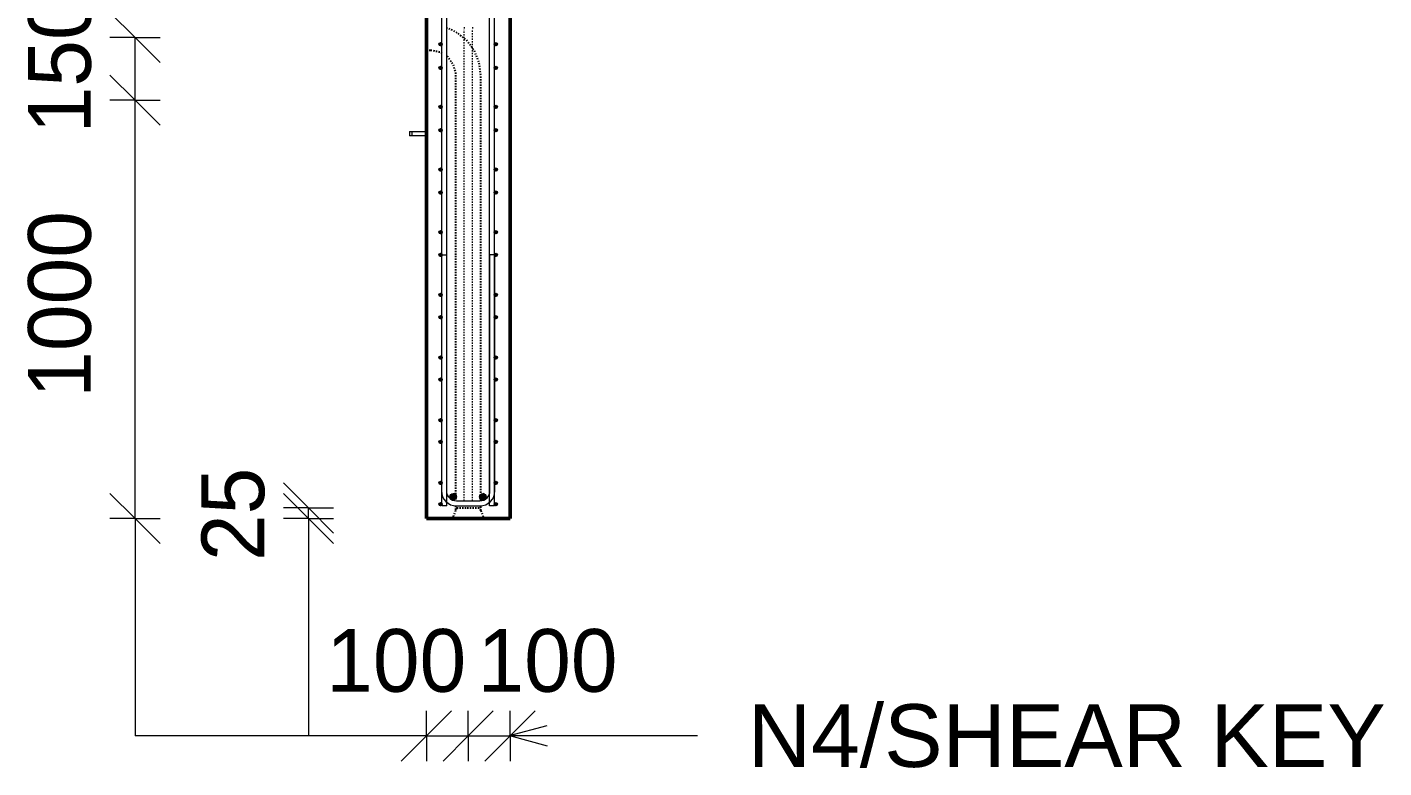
# Model space of a CAD drawing. Header units: millimetres. Extents: x -3132 to 16275, y -2723 to 21287.
# Drawn here: x 8628 to 11872, y -1991 to -220 of the extents above; entities that cross this region are included whole.
import ezdxf

# ---------------------------------------------------------------- set-up
doc = ezdxf.new("R2010")
doc.units = ezdxf.units.MM
doc.linetypes.add('Dash', pattern=[6.36, 3.18, -3.18])
for name, color, linetype, lineweight in [('A-ANNO-DIMS', 211, 'Continuous', 9), ('A-ANNO-DIMS-60', 211, 'Continuous', 9), ('A-DETL-MBND', 5, 'Continuous', 18), ('A-DETL-THIN', 151, 'Continuous', 18), ('A-GENM', 13, 'Continuous', 18), ('A-WALL', 113, 'Continuous', 25), ('A-WALL-HDLN', 110, 'Dash', 25), ('G-ANNO-TEXT', 231, 'Continuous', 9), ('S-RBAR', 171, 'Continuous', 18)]:
    doc.layers.add(name, color=color, linetype=linetype, lineweight=lineweight)
doc.styles.add('Arial_1', font='arial.ttf', dxfattribs={"height": 150})
doc.styles.add('Nirmala UI Semilight', font='NirmalaS.ttf', dxfattribs={"height": 150})
doc.dimstyles.new('Arrow_Filled_-_2_5_NI_UI', dxfattribs={"dimscale": 304.8, "dimtxt": 157.104592, "dimasz": 0.393701, "dimexe": 0.19685, "dimexo": 0.0625, "dimgap": 0.19685, "dimtad": 1, "dimdec": 0, "dimzin": 0, "dimdsep": 46, "dimtxsty": 'Nirmala UI Semilight', "dimblk1": 'OBLIQUE', "dimblk2": 'OBLIQUE', "dimsah": 1, "dimcen": 0.09, "dimazin": 0, "dimtfac": 1, "dimtdec": 4, "dimtix": 1, "dimtmove": 0, "dimatfit": 3, "dimfxl": 0.19685, "dimfxlon": 1, "dimtvp": 1, "dimtolj": 1, "dimtzin": 0, "dimarcsym": 2})
doc.dimstyles.new('Arrow_Filled_-_2_5_NI_UI_2', dxfattribs={"dimscale": 304.8, "dimtxt": 157.104592, "dimasz": 0.393701, "dimexe": 0.19685, "dimexo": 0.0625, "dimgap": 0.19685, "dimtad": 1, "dimdec": 0, "dimzin": 0, "dimdsep": 46, "dimtxsty": 'Nirmala UI Semilight', "dimblk1": 'OBLIQUE', "dimblk2": 'OBLIQUE', "dimsah": 1, "dimcen": 0.09, "dimazin": 0, "dimtfac": 1, "dimtdec": 4, "dimtix": 1, "dimtmove": 2, "dimatfit": 3, "dimfxl": 0.19685, "dimfxlon": 1, "dimtvp": 1, "dimtolj": 1, "dimtzin": 0, "dimarcsym": 2})

# ---------------------------------------------------------------- blocks, each defined once
blk = doc.blocks.new('RR spread anchor face based - RR-SA-2_5-150-1726819-Elevation Right')
at = {"layer": 'A-GENM'}
for p, q in [((20224.6, 6510), (20229.6, 6510)), ((20224.6, 6510), (20224.6, 6500)), ((20229.6, 6500), (20224.6, 6500)), ((20229.6, 6510), (20264.6, 6510)), ((20229.6, 6510), (20229.6, 6500)), ((20264.6, 6500), (20229.6, 6500))]:
    blk.add_line(p, q, dxfattribs=at)
blk = doc.blocks.new('DIMBLOCK96-Elevation Right')
at = {"layer": 'A-ANNO-DIMS-60'}
for p, q in [((8886.2, -395), (8826.2, -335)), ((8886.2, -395), (8826.2, -395)), ((8886.2, -1395), (8886.2, -395)), ((8886.2, -395), (8946.2, -455)), ((8886.2, -395), (8946.2, -395)), ((8886.2, -1395), (8826.2, -1335)), ((8886.2, -1395), (8826.2, -1395)), ((8886.2, -1395), (8946.2, -1455)), ((8886.2, -1395), (8946.2, -1395))]:
    blk.add_line(p, q, dxfattribs=at)
at = {"layer": 'A-ANNO-DIMS-60', "color": 0, "insert": (8630.5, -1106.4), "char_height": 150, "width": 507.305, "attachment_point": 1, "rotation": 90, "line_spacing_factor": 1.142579, "style": 'Nirmala UI Semilight'}
blk.add_mtext('1000', dxfattribs=at)
blk = doc.blocks.new('_Oblique')
at = {"color": 0, "linetype": 'ByBlock', "lineweight": -2}
blk.add_line((-0.5, -0.5), (0.5, 0.5), dxfattribs=at)
blk = doc.blocks.new('DIMBLOCK97-Elevation Right')
at = {"layer": 'A-ANNO-DIMS-60'}
for p, q in [((8886.2, -245), (8826.2, -185)), ((8886.2, -245), (8826.2, -245)), ((8886.2, -395), (8886.2, -245)), ((8886.2, -245), (8946.2, -305)), ((8886.2, -245), (8946.2, -245)), ((8886.2, -395), (8826.2, -335)), ((8886.2, -395), (8826.2, -395)), ((8886.2, -395), (8946.2, -455)), ((8886.2, -395), (8946.2, -395))]:
    blk.add_line(p, q, dxfattribs=at)
at = {"layer": 'A-ANNO-DIMS-60', "color": 0, "insert": (8630.5, -474.2), "char_height": 150, "width": 370.196, "attachment_point": 1, "rotation": 90, "line_spacing_factor": 1.142579, "style": 'Nirmala UI Semilight'}
blk.add_mtext('150', dxfattribs=at)
blk = doc.blocks.new('DIMBLOCK98-Elevation Right')
at = {"layer": 'A-ANNO-DIMS-60'}
for p, q in [((9300.8, -1370), (9240.8, -1310)), ((9300.8, -1395), (9240.8, -1335)), ((9300.8, -1370), (9240.8, -1370)), ((9300.8, -1395), (9300.8, -1370)), ((9300.8, -1370), (9360.8, -1430)), ((9300.8, -1370), (9360.8, -1370)), ((9300.8, -1395), (9240.8, -1395)), ((9300.8, -1395), (9360.8, -1455)), ((9300.8, -1395), (9360.8, -1395))]:
    blk.add_line(p, q, dxfattribs=at)
at = {"layer": 'A-ANNO-DIMS-60', "color": 0, "insert": (9045.1, -1496.8), "char_height": 150, "width": 274.219, "attachment_point": 1, "rotation": 90, "line_spacing_factor": 1.142579, "style": 'Nirmala UI Semilight'}
blk.add_mtext('25', dxfattribs=at)
blk = doc.blocks.new('DIMBLOCK113-Elevation Right')
at = {"layer": 'A-ANNO-DIMS-60'}
for p, q in [((9582.7, -1915.2), (9642.7, -1855.2)), ((9582.7, -1915.2), (9582.7, -1855.2)), ((9682.7, -1915.2), (9742.7, -1855.2)), ((9682.7, -1915.2), (9682.7, -1855.2)), ((9582.7, -1915.2), (9522.7, -1975.2)), ((9582.7, -1915.2), (9682.7, -1915.2)), ((9582.7, -1915.2), (9582.7, -1975.2)), ((9682.7, -1915.2), (9622.7, -1975.2)), ((9682.7, -1915.2), (9682.7, -1975.2))]:
    blk.add_line(p, q, dxfattribs=at)
at = {"layer": 'A-ANNO-DIMS-60', "color": 0, "insert": (9343.3, -1659.5), "char_height": 150, "width": 370.196, "attachment_point": 1, "line_spacing_factor": 1.142579, "style": 'Nirmala UI Semilight'}
blk.add_mtext('100', dxfattribs=at)
blk = doc.blocks.new('DIMBLOCK114-Elevation Right')
at = {"layer": 'A-ANNO-DIMS-60'}
for p, q in [((9682.7, -1915.2), (9742.7, -1855.2)), ((9682.7, -1915.2), (9682.7, -1855.2)), ((9782.7, -1915.2), (9842.7, -1855.2)), ((9782.7, -1915.2), (9782.7, -1855.2)), ((9682.7, -1915.2), (9622.7, -1975.2)), ((9682.7, -1915.2), (9782.7, -1915.2)), ((9682.7, -1915.2), (9682.7, -1975.2)), ((9782.7, -1915.2), (9722.7, -1975.2)), ((9782.7, -1915.2), (9782.7, -1975.2))]:
    blk.add_line(p, q, dxfattribs=at)
at = {"layer": 'A-ANNO-DIMS-60', "color": 0, "insert": (9705, -1659.5), "char_height": 150, "width": 370.196, "attachment_point": 1, "line_spacing_factor": 1.142579, "style": 'Nirmala UI Semilight'}
blk.add_mtext('100', dxfattribs=at)

msp = doc.modelspace()

# ---------------------------------------------------------------- hatches: boundary and pattern name
at = {"layer": 'S-RBAR'}
for points in [[(9616.7, -265.2), (9620.7, -261.2), (9616.7, -257.2), (9612.7, -261.2)], [(9616.7, -265.2), (9620.7, -261.2), (9616.7, -257.2), (9612.7, -261.2)], [(9748.7, -265.2), (9752.7, -261.2), (9748.7, -257.2), (9744.7, -261.2)], [(9748.7, -265.2), (9752.7, -261.2), (9748.7, -257.2), (9744.7, -261.2)], [(9616.7, -321.9), (9620.7, -317.9), (9616.7, -313.9), (9612.7, -317.9)], [(9748.7, -321.9), (9752.7, -317.9), (9748.7, -313.9), (9744.7, -317.9)], [(9616.7, -415), (9620.7, -411), (9616.7, -407), (9612.7, -411)], [(9616.7, -415), (9620.7, -411), (9616.7, -407), (9612.7, -411)], [(9748.7, -415), (9752.7, -411), (9748.7, -407), (9744.7, -411)], [(9748.7, -415), (9752.7, -411), (9748.7, -407), (9744.7, -411)], [(9616.7, -470.9), (9620.7, -466.9), (9616.7, -462.9), (9612.7, -466.9)], [(9748.7, -470.9), (9752.7, -466.9), (9748.7, -462.9), (9744.7, -466.9)], [(9616.7, -564.9), (9620.7, -560.9), (9616.7, -556.9), (9612.7, -560.9)], [(9616.7, -564.9), (9620.7, -560.9), (9616.7, -556.9), (9612.7, -560.9)], [(9748.7, -564.9), (9752.7, -560.9), (9748.7, -556.9), (9744.7, -560.9)], [(9748.7, -564.9), (9752.7, -560.9), (9748.7, -556.9), (9744.7, -560.9)], [(9616.7, -619.9), (9620.7, -615.9), (9616.7, -611.9), (9612.7, -615.9)], [(9748.7, -619.9), (9752.7, -615.9), (9748.7, -611.9), (9744.7, -615.9)], [(9616.7, -714.7), (9620.7, -710.7), (9616.7, -706.7), (9612.7, -710.7)], [(9616.7, -714.7), (9620.7, -710.7), (9616.7, -706.7), (9612.7, -710.7)], [(9748.7, -714.7), (9752.7, -710.7), (9748.7, -706.7), (9744.7, -710.7)], [(9748.7, -714.7), (9752.7, -710.7), (9748.7, -706.7), (9744.7, -710.7)], [(9616.7, -768.9), (9620.7, -764.9), (9616.7, -760.9), (9612.7, -764.9)], [(9748.7, -768.9), (9752.7, -764.9), (9748.7, -760.9), (9744.7, -764.9)], [(9616.7, -864.5), (9620.7, -860.5), (9616.7, -856.5), (9612.7, -860.5)], [(9616.7, -864.5), (9620.7, -860.5), (9616.7, -856.5), (9612.7, -860.5)], [(9748.7, -864.5), (9752.7, -860.5), (9748.7, -856.5), (9744.7, -860.5)], [(9748.7, -864.5), (9752.7, -860.5), (9748.7, -856.5), (9744.7, -860.5)], [(9616.7, -917.9), (9620.7, -913.9), (9616.7, -909.9), (9612.7, -913.9)], [(9748.7, -917.9), (9752.7, -913.9), (9748.7, -909.9), (9744.7, -913.9)], [(9616.7, -1014.3), (9620.7, -1010.3), (9616.7, -1006.3), (9612.7, -1010.3)], [(9616.7, -1014.3), (9620.7, -1010.3), (9616.7, -1006.3), (9612.7, -1010.3)], [(9748.7, -1014.3), (9752.7, -1010.3), (9748.7, -1006.3), (9744.7, -1010.3)], [(9748.7, -1014.3), (9752.7, -1010.3), (9748.7, -1006.3), (9744.7, -1010.3)], [(9616.7, -1067), (9620.7, -1063), (9616.7, -1059), (9612.7, -1063)], [(9748.7, -1067), (9752.7, -1063), (9748.7, -1059), (9744.7, -1063)], [(9616.7, -1164.2), (9620.7, -1160.2), (9616.7, -1156.2), (9612.7, -1160.2)], [(9616.7, -1164.2), (9620.7, -1160.2), (9616.7, -1156.2), (9612.7, -1160.2)], [(9748.7, -1164.2), (9752.7, -1160.2), (9748.7, -1156.2), (9744.7, -1160.2)], [(9748.7, -1164.2), (9752.7, -1160.2), (9748.7, -1156.2), (9744.7, -1160.2)], [(9616.7, -1216), (9620.7, -1212), (9616.7, -1208), (9612.7, -1212)], [(9748.7, -1216), (9752.7, -1212), (9748.7, -1208), (9744.7, -1212)], [(9616.7, -1314), (9620.7, -1310), (9616.7, -1306), (9612.7, -1310)], [(9616.7, -1314), (9620.7, -1310), (9616.7, -1306), (9612.7, -1310)], [(9748.7, -1314), (9752.7, -1310), (9748.7, -1306), (9744.7, -1310)], [(9748.7, -1314), (9752.7, -1310), (9748.7, -1306), (9744.7, -1310)], [(9616.7, -1365), (9620.7, -1361), (9616.7, -1357), (9612.7, -1361)], [(9649.1, -1350.9), (9654.6, -1343.2), (9649.1, -1335.6), (9640.2, -1338.5), (9640.2, -1348), (9646.8, -1350.1)], [(9719.9, -1350.9), (9725.5, -1343.2), (9719.9, -1335.6), (9711, -1338.5), (9711, -1348)], [(9748.7, -1365), (9752.7, -1361), (9748.7, -1357), (9744.7, -1361)]]:
    msp.add_hatch(color=256, dxfattribs=at).paths.add_polyline_path(points)
h = msp.add_hatch(color=256, dxfattribs=at)
edge = h.paths.add_edge_path()
edge.add_arc((9616.7, -261.2), 4, 0, 360)
h = msp.add_hatch(color=256, dxfattribs=at)
edge = h.paths.add_edge_path()
edge.add_arc((9616.7, -261.2), 4, 0, 360)
h = msp.add_hatch(color=256, dxfattribs=at)
edge = h.paths.add_edge_path()
edge.add_arc((9748.7, -261.2), 4, 0, 360)
h = msp.add_hatch(color=256, dxfattribs=at)
edge = h.paths.add_edge_path()
edge.add_arc((9748.7, -261.2), 4, 0, 360)
h = msp.add_hatch(color=256, dxfattribs=at)
edge = h.paths.add_edge_path()
edge.add_arc((9616.7, -317.9), 4, 0, 360)
h = msp.add_hatch(color=256, dxfattribs=at)
edge = h.paths.add_edge_path()
edge.add_arc((9748.7, -317.9), 4, 0, 360)
h = msp.add_hatch(color=256, dxfattribs=at)
edge = h.paths.add_edge_path()
edge.add_arc((9616.7, -411), 4, 0, 360)
h = msp.add_hatch(color=256, dxfattribs=at)
edge = h.paths.add_edge_path()
edge.add_arc((9616.7, -411), 4, 0, 360)
h = msp.add_hatch(color=256, dxfattribs=at)
edge = h.paths.add_edge_path()
edge.add_arc((9748.7, -411), 4, 0, 360)
h = msp.add_hatch(color=256, dxfattribs=at)
edge = h.paths.add_edge_path()
edge.add_arc((9748.7, -411), 4, 0, 360)
h = msp.add_hatch(color=256, dxfattribs=at)
edge = h.paths.add_edge_path()
edge.add_arc((9616.7, -466.9), 4, 0, 360)
h = msp.add_hatch(color=256, dxfattribs=at)
edge = h.paths.add_edge_path()
edge.add_arc((9748.7, -466.9), 4, 0, 360)
h = msp.add_hatch(color=256, dxfattribs=at)
edge = h.paths.add_edge_path()
edge.add_arc((9616.7, -560.9), 4, 0, 360)
h = msp.add_hatch(color=256, dxfattribs=at)
edge = h.paths.add_edge_path()
edge.add_arc((9616.7, -560.9), 4, 0, 360)
h = msp.add_hatch(color=256, dxfattribs=at)
edge = h.paths.add_edge_path()
edge.add_arc((9748.7, -560.9), 4, 0, 360)
h = msp.add_hatch(color=256, dxfattribs=at)
edge = h.paths.add_edge_path()
edge.add_arc((9748.7, -560.9), 4, 0, 360)
h = msp.add_hatch(color=256, dxfattribs=at)
edge = h.paths.add_edge_path()
edge.add_arc((9616.7, -615.9), 4, 0, 360)
h = msp.add_hatch(color=256, dxfattribs=at)
edge = h.paths.add_edge_path()
edge.add_arc((9748.7, -615.9), 4, 0, 360)
h = msp.add_hatch(color=256, dxfattribs=at)
edge = h.paths.add_edge_path()
edge.add_arc((9616.7, -710.7), 4, 0, 360)
h = msp.add_hatch(color=256, dxfattribs=at)
edge = h.paths.add_edge_path()
edge.add_arc((9616.7, -710.7), 4, 0, 360)
h = msp.add_hatch(color=256, dxfattribs=at)
edge = h.paths.add_edge_path()
edge.add_arc((9748.7, -710.7), 4, 0, 360)
h = msp.add_hatch(color=256, dxfattribs=at)
edge = h.paths.add_edge_path()
edge.add_arc((9748.7, -710.7), 4, 0, 360)
h = msp.add_hatch(color=256, dxfattribs=at)
edge = h.paths.add_edge_path()
edge.add_arc((9616.7, -764.9), 4, 0, 360)
h = msp.add_hatch(color=256, dxfattribs=at)
edge = h.paths.add_edge_path()
edge.add_arc((9748.7, -764.9), 4, 0, 360)
h = msp.add_hatch(color=256, dxfattribs=at)
edge = h.paths.add_edge_path()
edge.add_arc((9616.7, -860.5), 4, 0, 360)
h = msp.add_hatch(color=256, dxfattribs=at)
edge = h.paths.add_edge_path()
edge.add_arc((9616.7, -860.5), 4, 0, 360)
h = msp.add_hatch(color=256, dxfattribs=at)
edge = h.paths.add_edge_path()
edge.add_arc((9748.7, -860.5), 4, 0, 360)
h = msp.add_hatch(color=256, dxfattribs=at)
edge = h.paths.add_edge_path()
edge.add_arc((9748.7, -860.5), 4, 0, 360)
h = msp.add_hatch(color=256, dxfattribs=at)
edge = h.paths.add_edge_path()
edge.add_arc((9616.7, -913.9), 4, 0, 360)
h = msp.add_hatch(color=256, dxfattribs=at)
edge = h.paths.add_edge_path()
edge.add_arc((9748.7, -913.9), 4, 0, 360)
h = msp.add_hatch(color=256, dxfattribs=at)
edge = h.paths.add_edge_path()
edge.add_arc((9616.7, -1010.3), 4, 0, 360)
h = msp.add_hatch(color=256, dxfattribs=at)
edge = h.paths.add_edge_path()
edge.add_arc((9616.7, -1010.3), 4, 0, 360)
h = msp.add_hatch(color=256, dxfattribs=at)
edge = h.paths.add_edge_path()
edge.add_arc((9748.7, -1010.3), 4, 0, 360)
h = msp.add_hatch(color=256, dxfattribs=at)
edge = h.paths.add_edge_path()
edge.add_arc((9748.7, -1010.3), 4, 0, 360)
h = msp.add_hatch(color=256, dxfattribs=at)
edge = h.paths.add_edge_path()
edge.add_arc((9616.7, -1063), 4, 0, 360)
h = msp.add_hatch(color=256, dxfattribs=at)
edge = h.paths.add_edge_path()
edge.add_arc((9748.7, -1063), 4, 0, 360)
h = msp.add_hatch(color=256, dxfattribs=at)
edge = h.paths.add_edge_path()
edge.add_arc((9616.7, -1160.2), 4, 0, 360)
h = msp.add_hatch(color=256, dxfattribs=at)
edge = h.paths.add_edge_path()
edge.add_arc((9616.7, -1160.2), 4, 0, 360)
h = msp.add_hatch(color=256, dxfattribs=at)
edge = h.paths.add_edge_path()
edge.add_arc((9748.7, -1160.2), 4, 0, 360)
h = msp.add_hatch(color=256, dxfattribs=at)
edge = h.paths.add_edge_path()
edge.add_arc((9748.7, -1160.2), 4, 0, 360)
h = msp.add_hatch(color=256, dxfattribs=at)
edge = h.paths.add_edge_path()
edge.add_arc((9616.7, -1212), 4, 0, 360)
h = msp.add_hatch(color=256, dxfattribs=at)
edge = h.paths.add_edge_path()
edge.add_arc((9748.7, -1212), 4, 0, 360)
h = msp.add_hatch(color=256, dxfattribs=at)
edge = h.paths.add_edge_path()
edge.add_arc((9616.7, -1310), 4, 0, 360)
h = msp.add_hatch(color=256, dxfattribs=at)
edge = h.paths.add_edge_path()
edge.add_arc((9616.7, -1310), 4, 0, 360)
h = msp.add_hatch(color=256, dxfattribs=at)
edge = h.paths.add_edge_path()
edge.add_arc((9748.7, -1310), 4, 0, 360)
h = msp.add_hatch(color=256, dxfattribs=at)
edge = h.paths.add_edge_path()
edge.add_arc((9748.7, -1310), 4, 0, 360)
h = msp.add_hatch(color=256, dxfattribs=at)
edge = h.paths.add_edge_path()
edge.add_arc((9616.7, -1361), 4, 0, 360)
h = msp.add_hatch(color=256, dxfattribs=at)
edge = h.paths.add_edge_path()
edge.add_arc((9646.6, -1343.2), 8, 0, 360)
h = msp.add_hatch(color=256, dxfattribs=at)
edge = h.paths.add_edge_path()
edge.add_arc((9717.5, -1343.2), 8, 0, 360)
h = msp.add_hatch(color=256, dxfattribs=at)
edge = h.paths.add_edge_path()
edge.add_arc((9748.7, -1361), 4, 0, 360)

# ---------------------------------------------------------------- linework, layer by layer
at = {"layer": 'A-DETL-MBND'}
msp.add_line((9672.7, -1365), (9682.7, -1365), dxfattribs=at)
at = {"layer": 'A-DETL-THIN'}
for p, q in [((8886.2, -1395), (8886.2, -1915.2)), ((9300.8, -1395), (9300.8, -1915.2)), ((9582.7, -1915.2), (8886.2, -1915.2))]:
    msp.add_line(p, q, dxfattribs=at)
at = {"layer": 'A-WALL', "lineweight": 50}
for p, q in [((9582.7, 7085), (9582.7, -1395)), ((9782.7, -1395), (9782.7, 539.8)), ((9582.7, -1395), (9782.7, -1395))]:
    msp.add_line(p, q, dxfattribs=at)
at = {"layer": 'A-WALL-HDLN'}
for p, q in [((9582.7, -275), (9592.7, -275)), ((9652.7, -335), (9652.7, -1352.7)), ((9712.7, -1352.7), (9712.7, -335)), ((9652.7, -1376.3), (9645.2, -1395)), ((9652.7, -1364.7), (9652.7, -1376.3)), ((9655.2, -1370), (9710.2, -1370)), ((9712.7, -1376.3), (9712.7, -1364.7)), ((9712.7, -1376.3), (9720.2, -1395))]:
    msp.add_line(p, q, dxfattribs=at)
at = {"layer": 'A-WALL-HDLN', "flags": 128}
for points in [[(9712.7, -335), (9708.6, -303.9), (9696.5, -274.9), (9677.4, -250), (9652.4, -230.9), (9631.8, -222.4)], [(9592.7, -275), (9614.4, -279.1), (9619.8, -282.4)], [(9631.8, -289.9), (9633.2, -290.8), (9646.5, -308.5), (9652.4, -329.8), (9652.7, -335)], [(9655.2, -1370), (9654.1, -1372.7), (9653.3, -1374.7), (9652.8, -1375.9), (9652.7, -1376.2)], [(9712.7, -1376.2), (9712.5, -1375.9), (9712, -1374.7), (9711.3, -1372.7), (9710.2, -1370)]]:
    msp.add_lwpolyline(points, dxfattribs=at)
at = {"layer": 'G-ANNO-TEXT', "color": 7}
for q in [(9871.3, -1890.2), (9871.3, -1938.4), (10231, -1914.3)]:
    msp.add_line((9781.3, -1914.3), q, dxfattribs=at)
at = {"layer": 'S-RBAR'}
for p, q in [((9619.8, -1365), (9619.8, 7435)), ((9631.8, -1365), (9631.8, 7435)), ((9733.6, -1365), (9733.6, 7435)), ((9745.6, -1365), (9745.6, 7435)), ((9616.7, -257.2), (9612.7, -261.2)), ((9616.7, -257.2), (9612.7, -261.2)), ((9620.7, -261.2), (9616.7, -257.2)), ((9620.7, -261.2), (9616.7, -257.2)), ((9748.7, -257.2), (9744.7, -261.2)), ((9748.7, -257.2), (9744.7, -261.2)), ((9752.7, -261.2), (9748.7, -257.2)), ((9752.7, -261.2), (9748.7, -257.2)), ((9612.7, -261.2), (9616.7, -265.2)), ((9612.7, -261.2), (9616.7, -265.2)), ((9616.7, -265.2), (9620.7, -261.2)), ((9616.7, -265.2), (9620.7, -261.2)), ((9744.7, -261.2), (9748.7, -265.2)), ((9744.7, -261.2), (9748.7, -265.2)), ((9748.7, -265.2), (9752.7, -261.2)), ((9748.7, -265.2), (9752.7, -261.2)), ((9616.7, -313.9), (9612.7, -317.9)), ((9612.7, -317.9), (9616.7, -321.9)), ((9620.7, -317.9), (9616.7, -313.9)), ((9616.7, -321.9), (9620.7, -317.9)), ((9748.7, -313.9), (9744.7, -317.9)), ((9744.7, -317.9), (9748.7, -321.9)), ((9752.7, -317.9), (9748.7, -313.9)), ((9748.7, -321.9), (9752.7, -317.9)), ((9616.7, -407), (9612.7, -411)), ((9616.7, -407), (9612.7, -411)), ((9612.7, -411), (9616.7, -415)), ((9612.7, -411), (9616.7, -415)), ((9620.7, -411), (9616.7, -407)), ((9620.7, -411), (9616.7, -407)), ((9616.7, -415), (9620.7, -411)), ((9616.7, -415), (9620.7, -411)), ((9748.7, -407), (9744.7, -411)), ((9748.7, -407), (9744.7, -411)), ((9744.7, -411), (9748.7, -415)), ((9744.7, -411), (9748.7, -415)), ((9752.7, -411), (9748.7, -407)), ((9752.7, -411), (9748.7, -407)), ((9748.7, -415), (9752.7, -411)), ((9748.7, -415), (9752.7, -411)), ((9616.7, -462.9), (9612.7, -466.9)), ((9612.7, -466.9), (9616.7, -470.9)), ((9620.7, -466.9), (9616.7, -462.9)), ((9616.7, -470.9), (9620.7, -466.9)), ((9748.7, -462.9), (9744.7, -466.9)), ((9744.7, -466.9), (9748.7, -470.9)), ((9752.7, -466.9), (9748.7, -462.9)), ((9748.7, -470.9), (9752.7, -466.9)), ((9616.7, -556.9), (9612.7, -560.9)), ((9616.7, -556.9), (9612.7, -560.9)), ((9612.7, -560.9), (9616.7, -564.9)), ((9612.7, -560.9), (9616.7, -564.9)), ((9620.7, -560.9), (9616.7, -556.9)), ((9620.7, -560.9), (9616.7, -556.9)), ((9616.7, -564.9), (9620.7, -560.9)), ((9616.7, -564.9), (9620.7, -560.9)), ((9748.7, -556.9), (9744.7, -560.9)), ((9748.7, -556.9), (9744.7, -560.9)), ((9744.7, -560.9), (9748.7, -564.9)), ((9744.7, -560.9), (9748.7, -564.9)), ((9752.7, -560.9), (9748.7, -556.9)), ((9752.7, -560.9), (9748.7, -556.9)), ((9748.7, -564.9), (9752.7, -560.9)), ((9748.7, -564.9), (9752.7, -560.9)), ((9616.7, -611.9), (9612.7, -615.9)), ((9612.7, -615.9), (9616.7, -619.9)), ((9620.7, -615.9), (9616.7, -611.9)), ((9616.7, -619.9), (9620.7, -615.9)), ((9748.7, -611.9), (9744.7, -615.9)), ((9744.7, -615.9), (9748.7, -619.9)), ((9752.7, -615.9), (9748.7, -611.9)), ((9748.7, -619.9), (9752.7, -615.9)), ((9616.7, -706.7), (9612.7, -710.7)), ((9616.7, -706.7), (9612.7, -710.7)), ((9612.7, -710.7), (9616.7, -714.7)), ((9612.7, -710.7), (9616.7, -714.7)), ((9620.7, -710.7), (9616.7, -706.7)), ((9620.7, -710.7), (9616.7, -706.7)), ((9616.7, -714.7), (9620.7, -710.7)), ((9616.7, -714.7), (9620.7, -710.7)), ((9748.7, -706.7), (9744.7, -710.7)), ((9748.7, -706.7), (9744.7, -710.7)), ((9744.7, -710.7), (9748.7, -714.7)), ((9744.7, -710.7), (9748.7, -714.7)), ((9752.7, -710.7), (9748.7, -706.7)), ((9752.7, -710.7), (9748.7, -706.7)), ((9748.7, -714.7), (9752.7, -710.7)), ((9748.7, -714.7), (9752.7, -710.7)), ((9616.7, -760.9), (9612.7, -764.9)), ((9612.7, -764.9), (9616.7, -768.9)), ((9620.7, -764.9), (9616.7, -760.9)), ((9616.7, -768.9), (9620.7, -764.9)), ((9618.7, -765), (9618.7, -1329)), ((9618.7, -765), (9630.7, -765)), ((9630.7, -765), (9630.7, -1329)), ((9746.7, -765), (9734.7, -765)), ((9734.7, -1329), (9734.7, -765)), ((9748.7, -760.9), (9744.7, -764.9)), ((9744.7, -764.9), (9748.7, -768.9)), ((9746.7, -1329), (9746.7, -765)), ((9752.7, -764.9), (9748.7, -760.9)), ((9748.7, -768.9), (9752.7, -764.9)), ((9616.7, -856.5), (9612.7, -860.5)), ((9616.7, -856.5), (9612.7, -860.5)), ((9612.7, -860.5), (9616.7, -864.5)), ((9612.7, -860.5), (9616.7, -864.5)), ((9620.7, -860.5), (9616.7, -856.5)), ((9620.7, -860.5), (9616.7, -856.5)), ((9616.7, -864.5), (9620.7, -860.5)), ((9616.7, -864.5), (9620.7, -860.5)), ((9748.7, -856.5), (9744.7, -860.5)), ((9748.7, -856.5), (9744.7, -860.5)), ((9744.7, -860.5), (9748.7, -864.5)), ((9744.7, -860.5), (9748.7, -864.5)), ((9752.7, -860.5), (9748.7, -856.5)), ((9752.7, -860.5), (9748.7, -856.5)), ((9748.7, -864.5), (9752.7, -860.5)), ((9748.7, -864.5), (9752.7, -860.5)), ((9616.7, -909.9), (9612.7, -913.9)), ((9612.7, -913.9), (9616.7, -917.9)), ((9620.7, -913.9), (9616.7, -909.9)), ((9616.7, -917.9), (9620.7, -913.9)), ((9748.7, -909.9), (9744.7, -913.9)), ((9744.7, -913.9), (9748.7, -917.9)), ((9752.7, -913.9), (9748.7, -909.9)), ((9748.7, -917.9), (9752.7, -913.9)), ((9616.7, -1006.3), (9612.7, -1010.3)), ((9616.7, -1006.3), (9612.7, -1010.3)), ((9612.7, -1010.3), (9616.7, -1014.3)), ((9612.7, -1010.3), (9616.7, -1014.3)), ((9620.7, -1010.3), (9616.7, -1006.3)), ((9620.7, -1010.3), (9616.7, -1006.3)), ((9616.7, -1014.3), (9620.7, -1010.3)), ((9616.7, -1014.3), (9620.7, -1010.3)), ((9748.7, -1006.3), (9744.7, -1010.3)), ((9748.7, -1006.3), (9744.7, -1010.3)), ((9744.7, -1010.3), (9748.7, -1014.3)), ((9744.7, -1010.3), (9748.7, -1014.3)), ((9752.7, -1010.3), (9748.7, -1006.3)), ((9752.7, -1010.3), (9748.7, -1006.3)), ((9748.7, -1014.3), (9752.7, -1010.3)), ((9748.7, -1014.3), (9752.7, -1010.3)), ((9616.7, -1059), (9612.7, -1063)), ((9612.7, -1063), (9616.7, -1067)), ((9620.7, -1063), (9616.7, -1059)), ((9616.7, -1067), (9620.7, -1063)), ((9748.7, -1059), (9744.7, -1063)), ((9744.7, -1063), (9748.7, -1067)), ((9752.7, -1063), (9748.7, -1059)), ((9748.7, -1067), (9752.7, -1063)), ((9616.7, -1156.2), (9612.7, -1160.2)), ((9616.7, -1156.2), (9612.7, -1160.2)), ((9612.7, -1160.2), (9616.7, -1164.2)), ((9612.7, -1160.2), (9616.7, -1164.2)), ((9620.7, -1160.2), (9616.7, -1156.2)), ((9620.7, -1160.2), (9616.7, -1156.2)), ((9616.7, -1164.2), (9620.7, -1160.2)), ((9616.7, -1164.2), (9620.7, -1160.2)), ((9748.7, -1156.2), (9744.7, -1160.2)), ((9748.7, -1156.2), (9744.7, -1160.2)), ((9744.7, -1160.2), (9748.7, -1164.2)), ((9744.7, -1160.2), (9748.7, -1164.2)), ((9752.7, -1160.2), (9748.7, -1156.2)), ((9752.7, -1160.2), (9748.7, -1156.2)), ((9748.7, -1164.2), (9752.7, -1160.2)), ((9748.7, -1164.2), (9752.7, -1160.2)), ((9616.7, -1208), (9612.7, -1212)), ((9612.7, -1212), (9616.7, -1216)), ((9620.7, -1212), (9616.7, -1208)), ((9616.7, -1216), (9620.7, -1212)), ((9748.7, -1208), (9744.7, -1212)), ((9744.7, -1212), (9748.7, -1216)), ((9752.7, -1212), (9748.7, -1208)), ((9748.7, -1216), (9752.7, -1212)), ((9616.7, -1306), (9612.7, -1310)), ((9616.7, -1306), (9612.7, -1310)), ((9612.7, -1310), (9616.7, -1314)), ((9612.7, -1310), (9616.7, -1314)), ((9620.7, -1310), (9616.7, -1306)), ((9620.7, -1310), (9616.7, -1306)), ((9616.7, -1314), (9620.7, -1310)), ((9616.7, -1314), (9620.7, -1310)), ((9748.7, -1306), (9744.7, -1310)), ((9748.7, -1306), (9744.7, -1310)), ((9744.7, -1310), (9748.7, -1314)), ((9744.7, -1310), (9748.7, -1314)), ((9752.7, -1310), (9748.7, -1306)), ((9752.7, -1310), (9748.7, -1306)), ((9748.7, -1314), (9752.7, -1310)), ((9748.7, -1314), (9752.7, -1310)), ((9616.7, -1357), (9612.7, -1361)), ((9612.7, -1361), (9616.7, -1365)), ((9620.7, -1361), (9616.7, -1357)), ((9616.7, -1365), (9620.7, -1361)), ((9649.1, -1335.6), (9640.2, -1338.5)), ((9640.2, -1338.5), (9640.2, -1348)), ((9640.2, -1348), (9646.8, -1350.1)), ((9646.8, -1350.1), (9649.1, -1350.9)), ((9654.6, -1343.2), (9649.1, -1335.6)), ((9649.1, -1350.9), (9654.6, -1343.2)), ((9654.7, -1353), (9710.7, -1353)), ((9719.9, -1335.6), (9711, -1338.5)), ((9711, -1338.5), (9711, -1348)), ((9711, -1348), (9719.9, -1350.9)), ((9725.5, -1343.2), (9719.9, -1335.6)), ((9719.9, -1350.9), (9725.5, -1343.2)), ((9748.7, -1357), (9744.7, -1361)), ((9744.7, -1361), (9748.7, -1365)), ((9752.7, -1361), (9748.7, -1357)), ((9748.7, -1365), (9752.7, -1361)), ((9631.8, -1365), (9619.8, -1365)), ((9654.7, -1365), (9710.7, -1365)), ((9745.6, -1365), (9733.6, -1365))]:
    msp.add_line(p, q, dxfattribs=at)
at = {"layer": 'S-RBAR', "linetype": 'Dash'}
for p, q in [((9672.7, -220.2), (9672.7, -226.8)), ((9672.7, -1353), (9672.7, -226.8)), ((9692.7, -220.2), (9692.7, -226.8)), ((9692.7, -269.8), (9692.7, -226.8)), ((9692.7, -1353), (9692.7, -270))]:
    msp.add_line(p, q, dxfattribs=at)
at = {"layer": 'S-RBAR'}
for centre, radius in [((9616.7, -261.2), 4), ((9616.7, -261.2), 4), ((9748.7, -261.2), 4), ((9748.7, -261.2), 4), ((9616.7, -317.9), 4), ((9748.7, -317.9), 4), ((9616.7, -411), 4), ((9616.7, -411), 4), ((9748.7, -411), 4), ((9748.7, -411), 4), ((9616.7, -466.9), 4), ((9748.7, -466.9), 4), ((9616.7, -560.9), 4), ((9616.7, -560.9), 4), ((9748.7, -560.9), 4), ((9748.7, -560.9), 4), ((9616.7, -615.9), 4), ((9748.7, -615.9), 4), ((9616.7, -710.7), 4), ((9616.7, -710.7), 4), ((9748.7, -710.7), 4), ((9748.7, -710.7), 4), ((9616.7, -764.9), 4), ((9748.7, -764.9), 4), ((9616.7, -860.5), 4), ((9616.7, -860.5), 4), ((9748.7, -860.5), 4), ((9748.7, -860.5), 4), ((9616.7, -913.9), 4), ((9748.7, -913.9), 4), ((9616.7, -1010.3), 4), ((9616.7, -1010.3), 4), ((9748.7, -1010.3), 4), ((9748.7, -1010.3), 4), ((9616.7, -1063), 4), ((9748.7, -1063), 4), ((9616.7, -1160.2), 4), ((9616.7, -1160.2), 4), ((9748.7, -1160.2), 4), ((9748.7, -1160.2), 4), ((9616.7, -1212), 4), ((9748.7, -1212), 4), ((9616.7, -1310), 4), ((9616.7, -1310), 4), ((9748.7, -1310), 4), ((9748.7, -1310), 4), ((9616.7, -1361), 4), ((9646.6, -1343.2), 8), ((9717.5, -1343.2), 8), ((9748.7, -1361), 4)]:
    msp.add_circle(centre, radius, dxfattribs=at)
for centre, radius, start, end in [((9654.7, -1329), 36, 180, 270), ((9654.7, -1329), 24, 180, 270), ((9710.7, -1329), 24, 270, 0), ((9710.7, -1329), 36, 270, 360)]:
    msp.add_arc(centre, radius, start, end, dxfattribs=at)

# ---------------------------------------------------------------- block references
at = {"layer": 'A-GENM'}
msp.add_blockref('RR spread anchor face based - RR-SA-2_5-150-1726819-Elevation Right', (-10681.9, -6980), dxfattribs=at)

# ---------------------------------------------------------------- texts
at = {"layer": 'G-ANNO-TEXT', "color": 7, "insert": (10351, -1839.3), "char_height": 150, "width": 1842.278, "attachment_point": 1, "style": 'Arial_1'}
msp.add_mtext('N4/SHEAR KEY', dxfattribs=at)

# ---------------------------------------------------------------- dimensions: what is measured, and where the dimension line sits
at = {"layer": 'A-ANNO-DIMS'}
for base, p1, p2, override, picture, middle in [((8886.2, -245), (8946.2, -395), (8946.2, -245), {"dimpost": '<>', "dimfxl": 150}, 'DIMBLOCK97-Elevation Right', (8748.3, -320)), ((8886.2, -395), (8946.2, -1395), (8946.2, -395), {"dimpost": '<>', "dimfxl": 1000}, 'DIMBLOCK96-Elevation Right', (8748.3, -895)), ((9300.8, -1370), (9360.8, -1395), (9360.8, -1370), {"dimpost": '<>', "dimfxl": 25}, 'DIMBLOCK98-Elevation Right', (9163.3, -1382.5))]:
    dim = msp.add_linear_dim(base=base, p1=p1, p2=p2, angle=90, dimstyle='Arrow_Filled_-_2_5_NI_UI', override=override, dxfattribs=at)
    dim.commit()
    dim.dimension.update_dxf_attribs({"geometry": picture, "text_midpoint": middle})
for base, p1, p2, picture, middle in [((9682.7, -1915.2), (9582.7, -1855.2), (9682.7, -1855.2), 'DIMBLOCK113-Elevation Right', (9528.4, -1759.5)), ((9782.7, -1915.2), (9682.7, -1855.2), (9782.7, -1855.2), 'DIMBLOCK114-Elevation Right', (9890.1, -1759.5))]:
    dim = msp.add_linear_dim(base=base, p1=p1, p2=p2, dimstyle='Arrow_Filled_-_2_5_NI_UI_2', override={"dimpost": '<>', "dimfxl": 100}, dxfattribs=at)
    dim.commit()
    dim.dimension.update_dxf_attribs({"geometry": picture, "text_midpoint": middle, "dimtype": 160})

doc.saveas('drawing.dxf')
